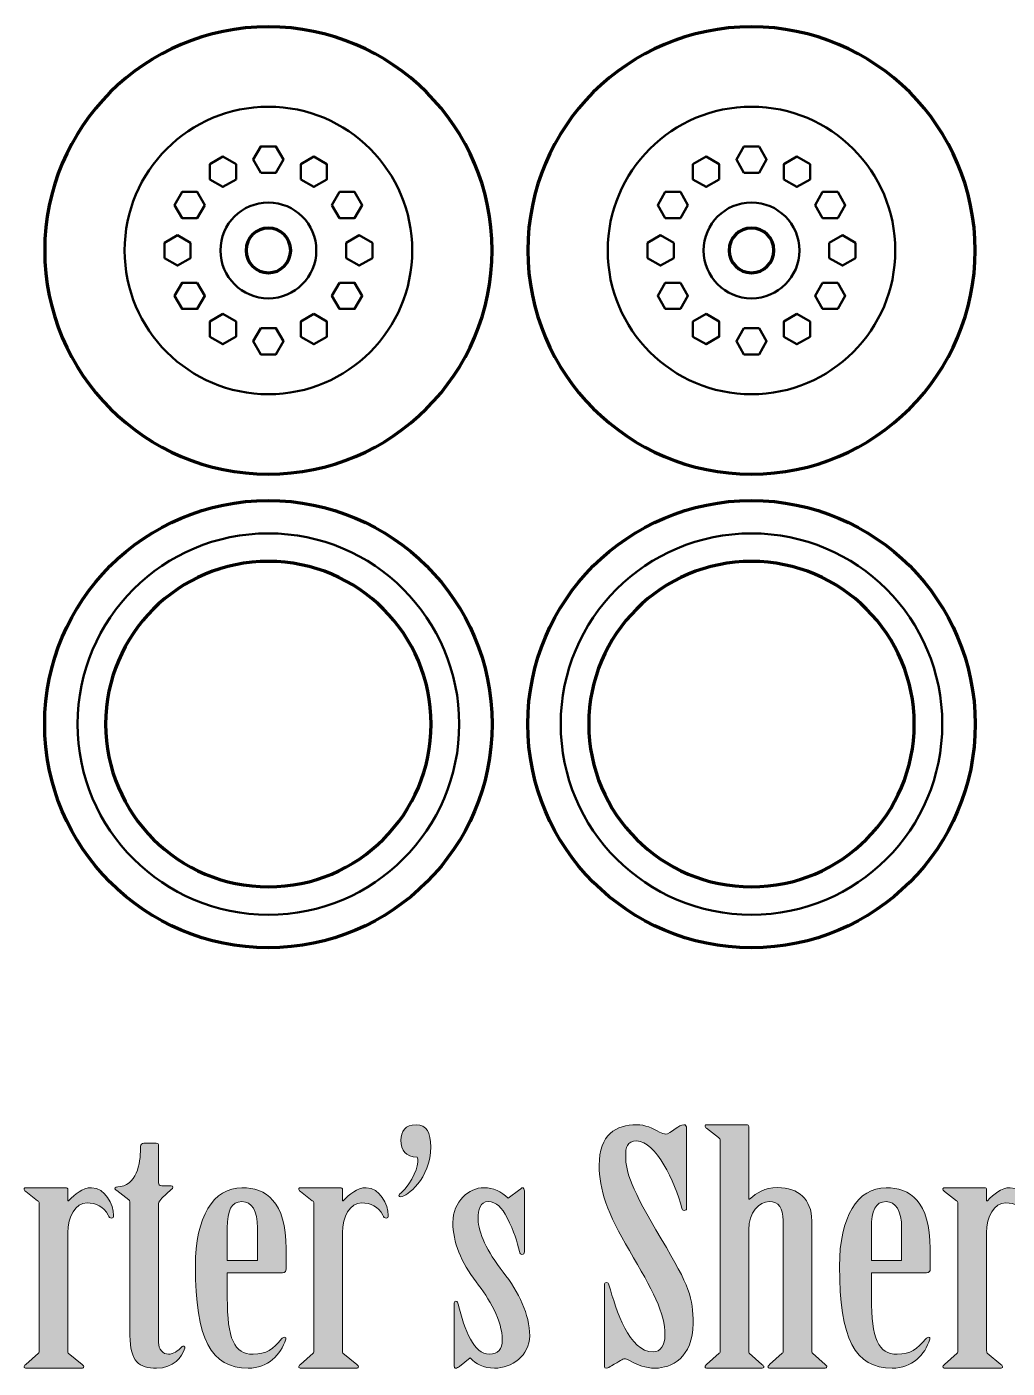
# Model space of a CAD drawing. Header units: inches. Extents: x 589 to 2016, y -1839 to -951.
# Drawn here: x 826.2 to 887.6, y -1545.4 to -1461.5 of the extents above; entities that cross this region are included whole.
import ezdxf

# ---------------------------------------------------------------- set-up
doc = ezdxf.new("R2010")
doc.units = ezdxf.units.IN
doc.header["$MEASUREMENT"] = 0
doc.layers.add('Layer 1', color=7, linetype='Continuous')

# ---------------------------------------------------------------- blocks, each defined once
blk = doc.blocks.new('block 127')
at = {"layer": 'Layer 1', "color": 18, "lineweight": 80, "true_color": 0x010101}
for points in [[(841.355, -1491.123), (833.622, -1491.123), (827.355, -1497.392), (827.355, -1505.124), (827.355, -1512.857), (833.622, -1519.125), (841.355, -1519.125), (849.087, -1519.125), (855.356, -1512.857), (855.356, -1505.124), (855.355, -1497.391), (849.086, -1491.123), (841.355, -1491.123)], [(841.355, -1515.31), (835.729, -1515.31), (831.168, -1510.749), (831.168, -1505.123), (831.168, -1499.497), (835.729, -1494.937), (841.355, -1494.937), (846.98, -1494.937), (851.541, -1499.497), (851.541, -1505.123), (851.541, -1510.749), (846.98, -1515.31), (841.355, -1515.31)]]:
    blk.add_open_spline(points, degree=3, knots=[0, 0, 0, 0, 1, 1, 1, 2, 2, 2, 3, 3, 3, 4, 4, 4, 4], dxfattribs=at)
at = {"layer": 'Layer 1', "color": 240, "lineweight": 50, "true_color": 0xec2227}
blk.add_open_spline([(841.355, -1493.181), (847.95, -1493.181), (853.297, -1498.528), (853.297, -1505.123), (853.297, -1511.719), (847.95, -1517.065), (841.355, -1517.065), (834.759, -1517.065), (829.413, -1511.719), (829.413, -1505.123), (829.413, -1498.528), (834.759, -1493.181), (841.355, -1493.181)], degree=3, knots=[0, 0, 0, 0, 1, 1, 1, 2, 2, 2, 3, 3, 3, 4, 4, 4, 4], dxfattribs=at)
blk = doc.blocks.new('block 150')
at = {"layer": 'Layer 1', "color": 240, "lineweight": 50, "true_color": 0xea2729}
for points in [[(839.331, -1471.019), (839.333, -1470.07), (838.511, -1469.596), (837.69, -1470.07), (837.691, -1471.019), (838.511, -1471.492), (839.331, -1471.019)], [(840.881, -1470.602), (840.407, -1469.783), (840.881, -1468.961), (841.829, -1468.961), (842.303, -1469.783), (841.829, -1470.602), (840.881, -1470.602)], [(843.377, -1471.019), (843.377, -1470.069), (844.198, -1469.596), (845.019, -1470.07), (845.019, -1471.019), (844.198, -1471.492), (843.377, -1471.019)], [(837.378, -1472.625), (836.904, -1471.804), (835.956, -1471.805), (835.482, -1472.625), (835.956, -1473.446), (836.903, -1473.446), (837.378, -1472.625)], [(845.331, -1472.625), (845.805, -1471.803), (846.753, -1471.805), (847.227, -1472.625), (846.753, -1473.446), (845.805, -1473.446), (845.331, -1472.625)], [(836.488, -1474.995), (835.668, -1474.521), (834.847, -1474.995), (834.847, -1475.943), (835.667, -1476.416), (836.488, -1475.943), (836.488, -1474.995)], [(846.22, -1474.995), (847.041, -1474.521), (847.862, -1474.995), (847.861, -1475.943), (847.041, -1476.417), (846.22, -1475.943), (846.22, -1474.995)], [(836.903, -1477.491), (835.956, -1477.491), (835.482, -1478.312), (835.956, -1479.133), (836.904, -1479.133), (837.378, -1478.312), (836.903, -1477.491)], [(845.805, -1477.491), (846.754, -1477.491), (847.227, -1478.312), (846.752, -1479.133), (845.805, -1479.133), (845.331, -1478.312), (845.805, -1477.491)], [(838.511, -1479.445), (837.69, -1479.919), (837.69, -1480.868), (838.511, -1481.341), (839.332, -1480.867), (839.332, -1479.919), (838.511, -1479.445)], [(844.198, -1479.445), (845.019, -1479.919), (845.018, -1480.868), (844.198, -1481.341), (843.377, -1480.868), (843.377, -1479.919), (844.198, -1479.445)], [(840.881, -1480.334), (840.407, -1481.155), (840.881, -1481.976), (841.829, -1481.976), (842.303, -1481.155), (841.829, -1480.334), (840.881, -1480.334)]]:
    blk.add_lwpolyline(points, dxfattribs=at)
at = {"layer": 'Layer 1', "color": 18, "lineweight": 80, "true_color": 0x010101}
for points in [[(841.355, -1461.469), (849.087, -1461.469), (855.355, -1467.737), (855.355, -1475.469), (855.355, -1483.201), (849.087, -1489.469), (841.355, -1489.469), (833.623, -1489.469), (827.355, -1483.201), (827.355, -1475.469), (827.355, -1467.737), (833.623, -1461.469), (841.355, -1461.469)], [(841.354, -1474.069), (842.127, -1474.069), (842.754, -1474.695), (842.754, -1475.468), (842.754, -1476.241), (842.127, -1476.868), (841.354, -1476.868), (840.581, -1476.868), (839.954, -1476.241), (839.954, -1475.468), (839.954, -1474.695), (840.581, -1474.069), (841.354, -1474.069)]]:
    blk.add_open_spline(points, degree=3, knots=[0, 0, 0, 0, 1, 1, 1, 2, 2, 2, 3, 3, 3, 4, 4, 4, 4], dxfattribs=at)
blk = doc.blocks.new('block 149')
at = {"layer": 'Layer 1', "color": 240, "lineweight": 50, "true_color": 0xea2729}
blk.add_open_spline([(841.354, -1472.469), (843.011, -1472.469), (844.354, -1473.812), (844.354, -1475.469), (844.354, -1477.126), (843.011, -1478.469), (841.354, -1478.469), (839.698, -1478.469), (838.354, -1477.126), (838.354, -1475.469), (838.354, -1473.812), (839.698, -1472.469), (841.354, -1472.469)], degree=3, knots=[0, 0, 0, 0, 1, 1, 1, 2, 2, 2, 3, 3, 3, 4, 4, 4, 4], dxfattribs=at)
at = {"layer": 'Layer 1'}
blk.add_blockref('block 150', (0, 0), dxfattribs=at)
blk = doc.blocks.new('block 148')
at = {"layer": 'Layer 1', "color": 240, "lineweight": 50, "true_color": 0xec2227}
blk.add_open_spline([(841.355, -1466.469), (846.326, -1466.469), (850.355, -1470.499), (850.355, -1475.469), (850.355, -1480.44), (846.326, -1484.469), (841.355, -1484.469), (836.385, -1484.469), (832.355, -1480.44), (832.355, -1475.469), (832.355, -1470.499), (836.385, -1466.469), (841.355, -1466.469)], degree=3, knots=[0, 0, 0, 0, 1, 1, 1, 2, 2, 2, 3, 3, 3, 4, 4, 4, 4], dxfattribs=at)
at = {"layer": 'Layer 1'}
blk.add_blockref('block 149', (0, 0), dxfattribs=at)
blk = doc.blocks.new('block 155')
at = {"layer": 'Layer 1', "color": 18, "lineweight": 80, "true_color": 0x010101}
for points in [[(871.591, -1491.123), (863.859, -1491.123), (857.591, -1497.392), (857.591, -1505.124), (857.591, -1512.857), (863.859, -1519.125), (871.591, -1519.125), (879.323, -1519.125), (885.592, -1512.857), (885.592, -1505.124), (885.591, -1497.391), (879.323, -1491.123), (871.591, -1491.123)], [(871.591, -1515.31), (865.965, -1515.31), (861.404, -1510.749), (861.404, -1505.123), (861.404, -1499.497), (865.965, -1494.937), (871.591, -1494.937), (877.216, -1494.937), (881.778, -1499.497), (881.778, -1505.123), (881.778, -1510.749), (877.217, -1515.31), (871.591, -1515.31)]]:
    blk.add_open_spline(points, degree=3, knots=[0, 0, 0, 0, 1, 1, 1, 2, 2, 2, 3, 3, 3, 4, 4, 4, 4], dxfattribs=at)
at = {"layer": 'Layer 1', "color": 240, "lineweight": 50, "true_color": 0xec2227}
blk.add_open_spline([(871.591, -1493.181), (878.187, -1493.181), (883.533, -1498.528), (883.533, -1505.123), (883.533, -1511.719), (878.187, -1517.065), (871.591, -1517.065), (864.996, -1517.065), (859.649, -1511.719), (859.649, -1505.123), (859.649, -1498.528), (864.996, -1493.181), (871.591, -1493.181)], degree=3, knots=[0, 0, 0, 0, 1, 1, 1, 2, 2, 2, 3, 3, 3, 4, 4, 4, 4], dxfattribs=at)
blk = doc.blocks.new('block 158')
at = {"layer": 'Layer 1', "color": 240, "lineweight": 50, "true_color": 0xea2729}
for points in [[(869.569, -1471.019), (869.57, -1470.07), (868.748, -1469.596), (867.927, -1470.07), (867.927, -1471.019), (868.748, -1471.492), (869.569, -1471.019)], [(871.118, -1470.602), (870.643, -1469.783), (871.118, -1468.961), (872.065, -1468.961), (872.539, -1469.783), (872.065, -1470.602), (871.118, -1470.602)], [(873.614, -1471.019), (873.614, -1470.069), (874.435, -1469.596), (875.255, -1470.07), (875.255, -1471.019), (874.435, -1471.492), (873.614, -1471.019)], [(867.615, -1472.625), (867.141, -1471.804), (866.192, -1471.805), (865.719, -1472.625), (866.193, -1473.446), (867.14, -1473.446), (867.615, -1472.625)], [(875.568, -1472.625), (876.042, -1471.803), (876.99, -1471.805), (877.463, -1472.625), (876.99, -1473.446), (876.042, -1473.446), (875.568, -1472.625)], [(866.725, -1474.995), (865.904, -1474.521), (865.083, -1474.995), (865.084, -1475.943), (865.904, -1476.416), (866.725, -1475.943), (866.725, -1474.995)], [(876.456, -1474.995), (877.278, -1474.521), (878.099, -1474.995), (878.098, -1475.943), (877.278, -1476.417), (876.456, -1475.943), (876.456, -1474.995)], [(867.14, -1477.491), (866.193, -1477.491), (865.719, -1478.312), (866.193, -1479.133), (867.141, -1479.133), (867.615, -1478.312), (867.14, -1477.491)], [(876.041, -1477.491), (876.991, -1477.491), (877.463, -1478.312), (876.989, -1479.133), (876.042, -1479.133), (875.568, -1478.312), (876.041, -1477.491)], [(868.748, -1479.445), (867.927, -1479.919), (867.927, -1480.868), (868.748, -1481.341), (869.569, -1480.867), (869.569, -1479.919), (868.748, -1479.445)], [(874.434, -1479.445), (875.256, -1479.919), (875.254, -1480.868), (874.434, -1481.341), (873.614, -1480.868), (873.614, -1479.919), (874.434, -1479.445)], [(871.118, -1480.334), (870.643, -1481.155), (871.118, -1481.976), (872.065, -1481.976), (872.539, -1481.155), (872.065, -1480.334), (871.118, -1480.334)]]:
    blk.add_lwpolyline(points, dxfattribs=at)
at = {"layer": 'Layer 1', "color": 18, "lineweight": 80, "true_color": 0x010101}
for points in [[(871.591, -1461.469), (879.323, -1461.469), (885.591, -1467.737), (885.591, -1475.469), (885.591, -1483.201), (879.323, -1489.469), (871.591, -1489.469), (863.859, -1489.469), (857.591, -1483.201), (857.591, -1475.469), (857.591, -1467.737), (863.859, -1461.469), (871.591, -1461.469)], [(871.591, -1474.069), (872.364, -1474.069), (872.99, -1474.695), (872.99, -1475.468), (872.99, -1476.241), (872.364, -1476.868), (871.591, -1476.868), (870.817, -1476.868), (870.191, -1476.241), (870.191, -1475.468), (870.191, -1474.695), (870.817, -1474.069), (871.591, -1474.069)]]:
    blk.add_open_spline(points, degree=3, knots=[0, 0, 0, 0, 1, 1, 1, 2, 2, 2, 3, 3, 3, 4, 4, 4, 4], dxfattribs=at)
blk = doc.blocks.new('block 157')
at = {"layer": 'Layer 1', "color": 240, "lineweight": 50, "true_color": 0xea2729}
blk.add_open_spline([(871.591, -1472.469), (873.248, -1472.469), (874.591, -1473.812), (874.591, -1475.469), (874.591, -1477.126), (873.248, -1478.469), (871.591, -1478.469), (869.934, -1478.469), (868.591, -1477.126), (868.591, -1475.469), (868.591, -1473.812), (869.934, -1472.469), (871.591, -1472.469)], degree=3, knots=[0, 0, 0, 0, 1, 1, 1, 2, 2, 2, 3, 3, 3, 4, 4, 4, 4], dxfattribs=at)
at = {"layer": 'Layer 1'}
blk.add_blockref('block 158', (0, 0), dxfattribs=at)
blk = doc.blocks.new('block 156')
at = {"layer": 'Layer 1', "color": 240, "lineweight": 50, "true_color": 0xec2227}
blk.add_open_spline([(871.591, -1466.469), (876.561, -1466.469), (880.591, -1470.499), (880.591, -1475.469), (880.591, -1480.44), (876.561, -1484.469), (871.591, -1484.469), (866.621, -1484.469), (862.591, -1480.44), (862.591, -1475.469), (862.591, -1470.499), (866.621, -1466.469), (871.591, -1466.469)], degree=3, knots=[0, 0, 0, 0, 1, 1, 1, 2, 2, 2, 3, 3, 3, 4, 4, 4, 4], dxfattribs=at)
at = {"layer": 'Layer 1'}
blk.add_blockref('block 157', (0, 0), dxfattribs=at)
blk = doc.blocks.new('block 272')
at = {"layer": 'Layer 1', "true_color": 0x010101}
h = blk.add_hatch(color=18, dxfattribs=at)
h.dxf.hatch_style = 2
edge = h.paths.add_edge_path()
edge.add_spline(control_points=[(851.519, -1531.586), (851.519, -1533.597), (849.983, -1534.715), (849.652, -1534.715), (849.574, -1534.715), (849.524, -1534.675), (849.524, -1534.635), (849.524, -1534.553), (849.779, -1534.391), (849.907, -1534.228), (850.598, -1533.395), (850.803, -1532.521), (850.674, -1532.236), (849.933, -1532.197), (849.653, -1531.831), (849.653, -1531.181), (849.653, -1530.631), (849.908, -1530.204), (850.599, -1530.204), (851.262, -1530.204), (851.519, -1530.712), (851.519, -1531.586)], knot_values=[0, 0, 0, 0, 1, 1, 1, 2, 2, 2, 3, 3, 3, 4, 4, 4, 5, 5, 5, 6, 6, 6, 7, 7, 7, 7], degree=3, periodic=1)
h = blk.add_hatch(color=18, dxfattribs=at)
h.dxf.hatch_style = 2
edge = h.paths.add_edge_path()
edge.add_spline(control_points=[(867.531, -1535.467), (867.531, -1535.528), (867.48, -1535.569), (867.377, -1535.569), (867.299, -1535.569), (867.249, -1535.508), (867.223, -1535.427), (866.813, -1533.782), (865.585, -1531.22), (864.409, -1531.22), (863.769, -1531.22), (863.718, -1531.647), (863.718, -1532.175), (863.718, -1533.171), (864.049, -1534.167), (865.944, -1537.358), (867.734, -1540.364), (867.939, -1541.036), (867.939, -1542.641), (867.939, -1544.796), (866.532, -1545.446), (865.585, -1545.446), (864.895, -1545.446), (864.46, -1545.222), (864.152, -1545.06), (863.871, -1544.917), (863.719, -1544.856), (863.641, -1544.856), (863.538, -1544.856), (863.335, -1544.999), (862.823, -1545.303), (862.72, -1545.366), (862.618, -1545.446), (862.516, -1545.446), (862.414, -1545.446), (862.388, -1545.405), (862.388, -1545.344), (862.388, -1545.344), (862.388, -1540.223), (862.388, -1540.223), (862.388, -1540.162), (862.414, -1540.081), (862.516, -1540.081), (862.593, -1540.081), (862.644, -1540.162), (862.669, -1540.223), (863.131, -1541.848), (863.924, -1544.43), (865.432, -1544.43), (865.919, -1544.43), (866.174, -1544.003), (866.174, -1543.373), (866.174, -1542.012), (865.406, -1540.529), (863.947, -1538.089), (862.566, -1535.772), (862.056, -1534.228), (862.056, -1532.744), (862.056, -1530.814), (863.105, -1530.204), (864.409, -1530.204), (864.895, -1530.204), (865.458, -1530.428), (865.841, -1530.671), (865.969, -1530.732), (866.123, -1530.793), (866.225, -1530.793), (866.327, -1530.793), (866.584, -1530.652), (866.813, -1530.468), (867.043, -1530.306), (867.197, -1530.204), (867.35, -1530.204), (867.477, -1530.204), (867.53, -1530.306), (867.53, -1530.428), (867.53, -1530.428), (867.53, -1535.467), (867.53, -1535.467), (867.53, -1535.467), (867.531, -1535.467), (867.531, -1535.467), (867.531, -1535.467), (867.531, -1535.467), (867.531, -1535.467)], knot_values=[0, 0, 0, 0, 1, 1, 1, 2, 2, 2, 3, 3, 3, 4, 4, 4, 5, 5, 5, 6, 6, 6, 7, 7, 7, 8, 8, 8, 9, 9, 9, 10, 10, 10, 11, 11, 11, 12, 12, 12, 13, 13, 13, 14, 14, 14, 15, 15, 15, 16, 16, 16, 17, 17, 17, 18, 18, 18, 19, 19, 19, 20, 20, 20, 21, 21, 21, 22, 22, 22, 23, 23, 23, 24, 24, 24, 25, 25, 25, 26, 26, 26, 27, 27, 27, 28, 28, 28, 28], degree=3, periodic=1)
h = blk.add_hatch(color=18, dxfattribs=at)
h.dxf.hatch_style = 2
edge = h.paths.add_edge_path()
edge.add_spline(control_points=[(871.419, -1534.858), (871.419, -1534.858), (871.471, -1534.858), (871.471, -1534.858), (871.932, -1534.472), (872.366, -1534.145), (873.236, -1534.145), (874.514, -1534.145), (875.36, -1534.858), (875.36, -1536.218), (875.36, -1536.218), (875.36, -1544.327), (875.36, -1544.327), (875.36, -1544.408), (875.36, -1544.469), (875.411, -1544.511), (875.411, -1544.511), (876.204, -1545.222), (876.204, -1545.222), (876.256, -1545.263), (876.307, -1545.324), (876.307, -1545.365), (876.307, -1545.425), (876.23, -1545.445), (876.153, -1545.445), (876.153, -1545.445), (872.777, -1545.445), (872.777, -1545.445), (872.675, -1545.445), (872.622, -1545.425), (872.622, -1545.365), (872.622, -1545.324), (872.674, -1545.263), (872.725, -1545.222), (872.725, -1545.222), (873.518, -1544.511), (873.518, -1544.511), (873.569, -1544.47), (873.569, -1544.409), (873.569, -1544.327), (873.569, -1544.327), (873.569, -1536.198), (873.569, -1536.198), (873.569, -1535.426), (873.288, -1535.019), (872.699, -1535.019), (872.086, -1535.019), (871.42, -1535.689), (871.42, -1536.788), (871.42, -1536.788), (871.42, -1544.327), (871.42, -1544.327), (871.42, -1544.409), (871.42, -1544.47), (871.444, -1544.511), (871.444, -1544.511), (872.238, -1545.223), (872.238, -1545.223), (872.315, -1545.263), (872.366, -1545.324), (872.366, -1545.365), (872.366, -1545.426), (872.289, -1545.446), (872.212, -1545.446), (872.212, -1545.446), (868.836, -1545.446), (868.836, -1545.446), (868.734, -1545.446), (868.681, -1545.425), (868.681, -1545.365), (868.681, -1545.324), (868.706, -1545.263), (868.783, -1545.223), (868.783, -1545.223), (869.577, -1544.511), (869.577, -1544.511), (869.628, -1544.471), (869.628, -1544.41), (869.628, -1544.327), (869.628, -1544.327), (869.628, -1531.179), (869.628, -1531.179), (869.628, -1531.098), (869.603, -1531.056), (869.526, -1531.015), (869.526, -1531.015), (868.783, -1530.426), (868.783, -1530.426), (868.706, -1530.387), (868.681, -1530.325), (868.681, -1530.285), (868.681, -1530.224), (868.733, -1530.204), (868.836, -1530.204), (868.836, -1530.204), (871.266, -1530.204), (871.266, -1530.204), (871.368, -1530.204), (871.42, -1530.244), (871.42, -1530.326), (871.42, -1530.326), (871.42, -1534.858), (871.42, -1534.858), (871.42, -1534.858), (871.419, -1534.858), (871.419, -1534.858), (871.419, -1534.858), (871.419, -1534.858), (871.419, -1534.858)], knot_values=[0, 0, 0, 0, 1, 1, 1, 2, 2, 2, 3, 3, 3, 4, 4, 4, 5, 5, 5, 6, 6, 6, 7, 7, 7, 8, 8, 8, 9, 9, 9, 10, 10, 10, 11, 11, 11, 12, 12, 12, 13, 13, 13, 14, 14, 14, 15, 15, 15, 16, 16, 16, 17, 17, 17, 18, 18, 18, 19, 19, 19, 20, 20, 20, 21, 21, 21, 22, 22, 22, 23, 23, 23, 24, 24, 24, 25, 25, 25, 26, 26, 26, 27, 27, 27, 28, 28, 28, 29, 29, 29, 30, 30, 30, 31, 31, 31, 32, 32, 32, 33, 33, 33, 34, 34, 34, 35, 35, 35, 36, 36, 36, 36], degree=3, periodic=1)
h = blk.add_hatch(color=18, dxfattribs=at)
h.dxf.hatch_style = 2
edge = h.paths.add_edge_path()
edge.add_spline(control_points=[(834.483, -1543.841), (834.483, -1544.268), (834.739, -1544.572), (835.097, -1544.572), (835.403, -1544.572), (835.736, -1544.349), (835.89, -1544.146), (835.941, -1544.105), (835.991, -1544.064), (836.044, -1544.064), (836.095, -1544.064), (836.146, -1544.125), (836.121, -1544.186), (835.941, -1544.755), (835.43, -1545.446), (834.356, -1545.446), (833.281, -1545.446), (832.693, -1545.06), (832.693, -1543.395), (832.693, -1543.395), (832.693, -1535.165), (832.693, -1535.165), (832.693, -1535.083), (832.693, -1534.961), (832.617, -1534.9), (832.617, -1534.9), (831.874, -1534.331), (831.874, -1534.331), (831.823, -1534.29), (831.748, -1534.25), (831.748, -1534.209), (831.748, -1534.146), (831.849, -1534.086), (832.105, -1534.067), (833.23, -1533.904), (833.359, -1532.36), (833.359, -1531.546), (833.359, -1531.445), (833.435, -1531.362), (833.563, -1531.362), (833.563, -1531.362), (834.33, -1531.362), (834.33, -1531.362), (834.433, -1531.362), (834.485, -1531.403), (834.485, -1531.505), (834.485, -1531.505), (834.485, -1533.842), (834.485, -1533.842), (834.485, -1533.944), (834.51, -1534.025), (834.69, -1534.025), (834.69, -1534.025), (835.278, -1534.025), (835.278, -1534.025), (835.405, -1534.025), (835.432, -1534.167), (835.278, -1534.269), (835.278, -1534.269), (834.69, -1534.797), (834.69, -1534.797), (834.613, -1534.899), (834.485, -1535.021), (834.485, -1535.163), (834.485, -1535.163), (834.483, -1543.841), (834.483, -1543.841), (834.483, -1543.841), (834.483, -1543.841), (834.483, -1543.841)], knot_values=[0, 0, 0, 0, 1, 1, 1, 2, 2, 2, 3, 3, 3, 4, 4, 4, 5, 5, 5, 6, 6, 6, 7, 7, 7, 8, 8, 8, 9, 9, 9, 10, 10, 10, 11, 11, 11, 12, 12, 12, 13, 13, 13, 14, 14, 14, 15, 15, 15, 16, 16, 16, 17, 17, 17, 18, 18, 18, 19, 19, 19, 20, 20, 20, 21, 21, 21, 22, 22, 22, 23, 23, 23, 23], degree=3, periodic=1)
h = blk.add_hatch(color=18, dxfattribs=at)
h.dxf.hatch_style = 2
edge = h.paths.add_edge_path()
edge.add_spline(control_points=[(828.805, -1544.328), (828.805, -1544.409), (828.805, -1544.47), (828.829, -1544.512), (828.829, -1544.512), (829.699, -1545.224), (829.699, -1545.224), (829.776, -1545.264), (829.802, -1545.325), (829.802, -1545.366), (829.802, -1545.426), (829.751, -1545.446), (829.648, -1545.446), (829.648, -1545.446), (826.22, -1545.446), (826.22, -1545.446), (826.118, -1545.446), (826.066, -1545.426), (826.066, -1545.366), (826.066, -1545.325), (826.091, -1545.264), (826.168, -1545.224), (826.168, -1545.224), (826.961, -1544.512), (826.961, -1544.512), (827.013, -1544.471), (827.013, -1544.41), (827.013, -1544.328), (827.013, -1544.328), (827.013, -1535.122), (827.013, -1535.122), (827.013, -1535.041), (826.988, -1534.999), (826.911, -1534.96), (826.911, -1534.96), (826.168, -1534.391), (826.168, -1534.391), (826.092, -1534.329), (826.066, -1534.269), (826.066, -1534.228), (826.066, -1534.167), (826.118, -1534.146), (826.22, -1534.146), (826.22, -1534.146), (828.676, -1534.146), (828.676, -1534.146), (828.753, -1534.146), (828.803, -1534.187), (828.803, -1534.27), (828.803, -1534.27), (828.803, -1534.961), (828.803, -1534.961), (828.803, -1534.961), (828.854, -1534.961), (828.854, -1534.961), (829.264, -1534.554), (829.699, -1534.146), (830.287, -1534.146), (831.132, -1534.146), (831.668, -1535.225), (831.668, -1535.874), (831.668, -1535.976), (831.644, -1536.057), (831.542, -1536.057), (831.439, -1536.057), (831.387, -1535.977), (831.337, -1535.874), (831.055, -1535.325), (830.544, -1535.102), (830.006, -1535.102), (829.264, -1535.102), (828.804, -1535.935), (828.804, -1536.973), (828.804, -1536.973), (828.804, -1544.329), (828.804, -1544.329), (828.804, -1544.329), (828.805, -1544.328), (828.805, -1544.328), (828.805, -1544.328), (828.805, -1544.328), (828.805, -1544.328)], knot_values=[0, 0, 0, 0, 1, 1, 1, 2, 2, 2, 3, 3, 3, 4, 4, 4, 5, 5, 5, 6, 6, 6, 7, 7, 7, 8, 8, 8, 9, 9, 9, 10, 10, 10, 11, 11, 11, 12, 12, 12, 13, 13, 13, 14, 14, 14, 15, 15, 15, 16, 16, 16, 17, 17, 17, 18, 18, 18, 19, 19, 19, 20, 20, 20, 21, 21, 21, 22, 22, 22, 23, 23, 23, 24, 24, 24, 25, 25, 25, 26, 26, 26, 27, 27, 27, 27], degree=3, periodic=1)
h = blk.add_hatch(color=18, dxfattribs=at)
h.dxf.hatch_style = 2
edge = h.paths.add_edge_path()
edge.add_spline(control_points=[(838.78, -1541.036), (838.78, -1543.596), (839.216, -1544.572), (840.392, -1544.572), (841.236, -1544.572), (841.645, -1544.247), (842.183, -1543.617), (842.234, -1543.556), (842.285, -1543.515), (842.362, -1543.515), (842.439, -1543.515), (842.464, -1543.556), (842.439, -1543.637), (842.131, -1544.613), (841.338, -1545.446), (840.085, -1545.446), (837.757, -1545.446), (836.785, -1543.617), (836.785, -1539.065), (836.785, -1535.975), (837.911, -1534.146), (839.702, -1534.146), (841.186, -1534.146), (842.465, -1535), (842.465, -1537.967), (842.465, -1537.967), (842.465, -1539.227), (842.465, -1539.227), (842.465, -1539.369), (842.413, -1539.471), (842.235, -1539.471), (842.235, -1539.471), (838.781, -1539.471), (838.781, -1539.471), (838.781, -1539.471), (838.78, -1541.036), (838.78, -1541.036), (838.78, -1541.036), (838.78, -1541.036), (838.78, -1541.036)], knot_values=[0, 0, 0, 0, 1, 1, 1, 2, 2, 2, 3, 3, 3, 4, 4, 4, 5, 5, 5, 6, 6, 6, 7, 7, 7, 8, 8, 8, 9, 9, 9, 10, 10, 10, 11, 11, 11, 12, 12, 12, 13, 13, 13, 13], degree=3, periodic=1)
edge = h.paths.add_edge_path()
edge.add_spline(control_points=[(840.674, -1538.699), (840.674, -1538.699), (840.674, -1536.666), (840.674, -1536.666), (840.674, -1535.589), (840.316, -1535.02), (839.702, -1535.02), (839.036, -1535.02), (838.781, -1535.589), (838.781, -1536.666), (838.781, -1536.666), (838.781, -1538.699), (838.781, -1538.699), (838.781, -1538.699), (840.674, -1538.699), (840.674, -1538.699)], knot_values=[0, 0, 0, 0, 1, 1, 1, 2, 2, 2, 3, 3, 3, 4, 4, 4, 5, 5, 5, 5], degree=3, periodic=1)
h = blk.add_hatch(color=18, dxfattribs=at)
h.dxf.hatch_style = 2
edge = h.paths.add_edge_path()
edge.add_spline(control_points=[(845.994, -1544.328), (845.994, -1544.409), (845.994, -1544.47), (846.019, -1544.512), (846.019, -1544.512), (846.889, -1545.224), (846.889, -1545.224), (846.966, -1545.264), (846.992, -1545.325), (846.992, -1545.366), (846.992, -1545.426), (846.94, -1545.446), (846.837, -1545.446), (846.837, -1545.446), (843.41, -1545.446), (843.41, -1545.446), (843.307, -1545.446), (843.256, -1545.426), (843.256, -1545.366), (843.256, -1545.325), (843.28, -1545.264), (843.358, -1545.224), (843.358, -1545.224), (844.15, -1544.512), (844.15, -1544.512), (844.202, -1544.471), (844.202, -1544.41), (844.202, -1544.328), (844.202, -1544.328), (844.202, -1535.122), (844.202, -1535.122), (844.202, -1535.041), (844.177, -1534.999), (844.099, -1534.96), (844.099, -1534.96), (843.357, -1534.391), (843.357, -1534.391), (843.28, -1534.329), (843.255, -1534.269), (843.255, -1534.228), (843.255, -1534.167), (843.306, -1534.146), (843.409, -1534.146), (843.409, -1534.146), (845.864, -1534.146), (845.864, -1534.146), (845.941, -1534.146), (845.992, -1534.187), (845.992, -1534.27), (845.992, -1534.27), (845.992, -1534.961), (845.992, -1534.961), (845.992, -1534.961), (846.043, -1534.961), (846.043, -1534.961), (846.453, -1534.554), (846.889, -1534.146), (847.477, -1534.146), (848.321, -1534.146), (848.858, -1535.225), (848.858, -1535.874), (848.858, -1535.976), (848.833, -1536.057), (848.73, -1536.057), (848.628, -1536.057), (848.576, -1535.977), (848.526, -1535.874), (848.244, -1535.325), (847.733, -1535.102), (847.195, -1535.102), (846.453, -1535.102), (845.993, -1535.935), (845.993, -1536.973), (845.993, -1536.973), (845.994, -1544.328), (845.994, -1544.328), (845.994, -1544.328), (845.994, -1544.328), (845.994, -1544.328)], knot_values=[0, 0, 0, 0, 1, 1, 1, 2, 2, 2, 3, 3, 3, 4, 4, 4, 5, 5, 5, 6, 6, 6, 7, 7, 7, 8, 8, 8, 9, 9, 9, 10, 10, 10, 11, 11, 11, 12, 12, 12, 13, 13, 13, 14, 14, 14, 15, 15, 15, 16, 16, 16, 17, 17, 17, 18, 18, 18, 19, 19, 19, 20, 20, 20, 21, 21, 21, 22, 22, 22, 23, 23, 23, 24, 24, 24, 25, 25, 25, 26, 26, 26, 26], degree=3, periodic=1)
h = blk.add_hatch(color=18, dxfattribs=at)
h.dxf.hatch_style = 2
edge = h.paths.add_edge_path()
edge.add_spline(control_points=[(857.376, -1538.17), (857.376, -1538.252), (857.325, -1538.333), (857.223, -1538.333), (857.146, -1538.333), (857.095, -1538.252), (857.068, -1538.15), (856.915, -1537.52), (856.737, -1536.909), (856.301, -1536.036), (855.969, -1535.386), (855.61, -1535.02), (855.124, -1535.02), (854.587, -1535.02), (854.485, -1535.508), (854.485, -1536.116), (854.485, -1536.971), (855.021, -1538.128), (856.046, -1539.43), (857.017, -1540.67), (857.708, -1542.093), (857.708, -1543.414), (857.708, -1544.673), (856.583, -1545.446), (855.509, -1545.446), (854.793, -1545.446), (854.357, -1545.182), (853.974, -1544.796), (853.974, -1544.796), (853.308, -1545.344), (853.308, -1545.344), (853.231, -1545.385), (853.154, -1545.446), (853.052, -1545.446), (853, -1545.446), (852.975, -1545.385), (852.975, -1545.303), (852.975, -1545.303), (852.975, -1541.402), (852.975, -1541.402), (852.975, -1541.341), (853.001, -1541.26), (853.078, -1541.26), (853.204, -1541.26), (853.204, -1541.341), (853.231, -1541.444), (853.64, -1543.09), (854.228, -1544.573), (855.176, -1544.573), (855.739, -1544.573), (855.993, -1544.228), (855.993, -1543.699), (855.993, -1542.439), (855.176, -1541.097), (854.356, -1540.04), (853.436, -1538.821), (852.898, -1537.562), (852.898, -1536.321), (852.898, -1535.001), (853.92, -1534.146), (854.842, -1534.146), (855.456, -1534.146), (855.916, -1534.391), (856.351, -1534.798), (856.351, -1534.798), (857.093, -1534.27), (857.093, -1534.27), (857.145, -1534.229), (857.196, -1534.146), (857.272, -1534.146), (857.324, -1534.146), (857.375, -1534.248), (857.375, -1534.35), (857.375, -1534.35), (857.376, -1538.17), (857.376, -1538.17), (857.376, -1538.17), (857.376, -1538.17), (857.376, -1538.17)], knot_values=[0, 0, 0, 0, 1, 1, 1, 2, 2, 2, 3, 3, 3, 4, 4, 4, 5, 5, 5, 6, 6, 6, 7, 7, 7, 8, 8, 8, 9, 9, 9, 10, 10, 10, 11, 11, 11, 12, 12, 12, 13, 13, 13, 14, 14, 14, 15, 15, 15, 16, 16, 16, 17, 17, 17, 18, 18, 18, 19, 19, 19, 20, 20, 20, 21, 21, 21, 22, 22, 22, 23, 23, 23, 24, 24, 24, 25, 25, 25, 26, 26, 26, 26], degree=3, periodic=1)
h = blk.add_hatch(color=18, dxfattribs=at)
h.dxf.hatch_style = 2
edge = h.paths.add_edge_path()
edge.add_spline(control_points=[(879.094, -1541.036), (879.094, -1543.596), (879.528, -1544.572), (880.704, -1544.572), (881.549, -1544.572), (881.958, -1544.247), (882.494, -1543.617), (882.546, -1543.556), (882.597, -1543.515), (882.674, -1543.515), (882.752, -1543.515), (882.776, -1543.556), (882.752, -1543.637), (882.445, -1544.613), (881.652, -1545.446), (880.397, -1545.446), (878.069, -1545.446), (877.098, -1543.617), (877.098, -1539.065), (877.098, -1535.975), (878.222, -1534.146), (880.013, -1534.146), (881.497, -1534.146), (882.776, -1535), (882.776, -1537.967), (882.776, -1537.967), (882.776, -1539.227), (882.776, -1539.227), (882.776, -1539.369), (882.725, -1539.471), (882.546, -1539.471), (882.546, -1539.471), (879.094, -1539.471), (879.094, -1539.471), (879.094, -1539.471), (879.094, -1541.036), (879.094, -1541.036), (879.094, -1541.036), (879.094, -1541.036), (879.094, -1541.036)], knot_values=[0, 0, 0, 0, 1, 1, 1, 2, 2, 2, 3, 3, 3, 4, 4, 4, 5, 5, 5, 6, 6, 6, 7, 7, 7, 8, 8, 8, 9, 9, 9, 10, 10, 10, 11, 11, 11, 12, 12, 12, 13, 13, 13, 13], degree=3, periodic=1)
edge = h.paths.add_edge_path()
edge.add_spline(control_points=[(880.986, -1538.699), (880.986, -1538.699), (880.986, -1536.666), (880.986, -1536.666), (880.986, -1535.589), (880.628, -1535.02), (880.013, -1535.02), (879.349, -1535.02), (879.094, -1535.589), (879.094, -1536.666), (879.094, -1536.666), (879.094, -1538.699), (879.094, -1538.699), (879.094, -1538.699), (880.986, -1538.699), (880.986, -1538.699)], knot_values=[0, 0, 0, 0, 1, 1, 1, 2, 2, 2, 3, 3, 3, 4, 4, 4, 5, 5, 5, 5], degree=3, periodic=1)
h = blk.add_hatch(color=18, dxfattribs=at)
h.dxf.hatch_style = 2
edge = h.paths.add_edge_path()
edge.add_spline(control_points=[(886.306, -1544.328), (886.306, -1544.409), (886.306, -1544.47), (886.331, -1544.512), (886.331, -1544.512), (887.201, -1545.224), (887.201, -1545.224), (887.278, -1545.264), (887.304, -1545.325), (887.304, -1545.366), (887.304, -1545.426), (887.253, -1545.446), (887.15, -1545.446), (887.15, -1545.446), (883.721, -1545.446), (883.721, -1545.446), (883.619, -1545.446), (883.567, -1545.426), (883.567, -1545.366), (883.567, -1545.325), (883.593, -1545.264), (883.67, -1545.224), (883.67, -1545.224), (884.463, -1544.512), (884.463, -1544.512), (884.514, -1544.471), (884.514, -1544.41), (884.514, -1544.328), (884.514, -1544.328), (884.514, -1535.122), (884.514, -1535.122), (884.514, -1535.041), (884.489, -1534.999), (884.411, -1534.96), (884.411, -1534.96), (883.669, -1534.391), (883.669, -1534.391), (883.593, -1534.329), (883.567, -1534.269), (883.567, -1534.228), (883.567, -1534.167), (883.618, -1534.146), (883.721, -1534.146), (883.721, -1534.146), (886.177, -1534.146), (886.177, -1534.146), (886.254, -1534.146), (886.304, -1534.187), (886.304, -1534.27), (886.304, -1534.27), (886.304, -1534.961), (886.304, -1534.961), (886.304, -1534.961), (886.356, -1534.961), (886.356, -1534.961), (886.764, -1534.554), (887.2, -1534.146), (887.788, -1534.146), (888.633, -1534.146), (889.169, -1535.225), (889.169, -1535.874), (889.169, -1535.976), (889.144, -1536.057), (889.042, -1536.057), (888.939, -1536.057), (888.888, -1535.977), (888.837, -1535.874), (888.555, -1535.325), (888.045, -1535.102), (887.507, -1535.102), (886.764, -1535.102), (886.304, -1535.935), (886.304, -1536.973), (886.304, -1536.973), (886.304, -1544.329), (886.304, -1544.329), (886.304, -1544.329), (886.306, -1544.328), (886.306, -1544.328), (886.306, -1544.328), (886.306, -1544.328), (886.306, -1544.328)], knot_values=[0, 0, 0, 0, 1, 1, 1, 2, 2, 2, 3, 3, 3, 4, 4, 4, 5, 5, 5, 6, 6, 6, 7, 7, 7, 8, 8, 8, 9, 9, 9, 10, 10, 10, 11, 11, 11, 12, 12, 12, 13, 13, 13, 14, 14, 14, 15, 15, 15, 16, 16, 16, 17, 17, 17, 18, 18, 18, 19, 19, 19, 20, 20, 20, 21, 21, 21, 22, 22, 22, 23, 23, 23, 24, 24, 24, 25, 25, 25, 26, 26, 26, 27, 27, 27, 27], degree=3, periodic=1)
at = {"layer": 'Layer 1', "lineweight": 0}
for points, knots in [([(851.519, -1531.586), (851.519, -1533.597), (849.983, -1534.715), (849.652, -1534.715), (849.574, -1534.715), (849.524, -1534.675), (849.524, -1534.635), (849.524, -1534.553), (849.779, -1534.391), (849.907, -1534.228), (850.598, -1533.395), (850.803, -1532.521), (850.674, -1532.236), (849.933, -1532.197), (849.653, -1531.831), (849.653, -1531.181), (849.653, -1530.631), (849.908, -1530.204), (850.599, -1530.204), (851.262, -1530.204), (851.519, -1530.712), (851.519, -1531.586)], [0, 0, 0, 0, 1, 1, 1, 2, 2, 2, 3, 3, 3, 4, 4, 4, 5, 5, 5, 6, 6, 6, 7, 7, 7, 7]), ([(867.531, -1535.467), (867.531, -1535.528), (867.48, -1535.569), (867.377, -1535.569), (867.299, -1535.569), (867.249, -1535.508), (867.223, -1535.427), (866.813, -1533.782), (865.585, -1531.22), (864.409, -1531.22), (863.769, -1531.22), (863.718, -1531.647), (863.718, -1532.175), (863.718, -1533.171), (864.049, -1534.167), (865.944, -1537.358), (867.734, -1540.364), (867.939, -1541.036), (867.939, -1542.641), (867.939, -1544.796), (866.532, -1545.446), (865.585, -1545.446), (864.895, -1545.446), (864.46, -1545.222), (864.152, -1545.06), (863.871, -1544.917), (863.719, -1544.856), (863.641, -1544.856), (863.538, -1544.856), (863.335, -1544.999), (862.823, -1545.303), (862.72, -1545.366), (862.618, -1545.446), (862.516, -1545.446), (862.414, -1545.446), (862.388, -1545.405), (862.388, -1545.344), (862.388, -1545.344), (862.388, -1540.223), (862.388, -1540.223), (862.388, -1540.162), (862.414, -1540.081), (862.516, -1540.081), (862.593, -1540.081), (862.644, -1540.162), (862.669, -1540.223), (863.131, -1541.848), (863.924, -1544.43), (865.432, -1544.43), (865.919, -1544.43), (866.174, -1544.003), (866.174, -1543.373), (866.174, -1542.012), (865.406, -1540.529), (863.947, -1538.089), (862.566, -1535.772), (862.056, -1534.228), (862.056, -1532.744), (862.056, -1530.814), (863.105, -1530.204), (864.409, -1530.204), (864.895, -1530.204), (865.458, -1530.428), (865.841, -1530.671), (865.969, -1530.732), (866.123, -1530.793), (866.225, -1530.793), (866.327, -1530.793), (866.584, -1530.652), (866.813, -1530.468), (867.043, -1530.306), (867.197, -1530.204), (867.35, -1530.204), (867.477, -1530.204), (867.53, -1530.306), (867.53, -1530.428), (867.53, -1530.428), (867.53, -1535.467), (867.53, -1535.467), (867.53, -1535.467), (867.531, -1535.467), (867.531, -1535.467), (867.531, -1535.467), (867.531, -1535.467), (867.531, -1535.467)], [0, 0, 0, 0, 1, 1, 1, 2, 2, 2, 3, 3, 3, 4, 4, 4, 5, 5, 5, 6, 6, 6, 7, 7, 7, 8, 8, 8, 9, 9, 9, 10, 10, 10, 11, 11, 11, 12, 12, 12, 13, 13, 13, 14, 14, 14, 15, 15, 15, 16, 16, 16, 17, 17, 17, 18, 18, 18, 19, 19, 19, 20, 20, 20, 21, 21, 21, 22, 22, 22, 23, 23, 23, 24, 24, 24, 25, 25, 25, 26, 26, 26, 27, 27, 27, 28, 28, 28, 28]), ([(871.419, -1534.858), (871.419, -1534.858), (871.471, -1534.858), (871.471, -1534.858), (871.932, -1534.472), (872.366, -1534.145), (873.236, -1534.145), (874.514, -1534.145), (875.36, -1534.858), (875.36, -1536.218), (875.36, -1536.218), (875.36, -1544.327), (875.36, -1544.327), (875.36, -1544.408), (875.36, -1544.469), (875.411, -1544.511), (875.411, -1544.511), (876.204, -1545.222), (876.204, -1545.222), (876.256, -1545.263), (876.307, -1545.324), (876.307, -1545.365), (876.307, -1545.425), (876.23, -1545.445), (876.153, -1545.445), (876.153, -1545.445), (872.777, -1545.445), (872.777, -1545.445), (872.675, -1545.445), (872.622, -1545.425), (872.622, -1545.365), (872.622, -1545.324), (872.674, -1545.263), (872.725, -1545.222), (872.725, -1545.222), (873.518, -1544.511), (873.518, -1544.511), (873.569, -1544.47), (873.569, -1544.409), (873.569, -1544.327), (873.569, -1544.327), (873.569, -1536.198), (873.569, -1536.198), (873.569, -1535.426), (873.288, -1535.019), (872.699, -1535.019), (872.086, -1535.019), (871.42, -1535.689), (871.42, -1536.788), (871.42, -1536.788), (871.42, -1544.327), (871.42, -1544.327), (871.42, -1544.409), (871.42, -1544.47), (871.444, -1544.511), (871.444, -1544.511), (872.238, -1545.223), (872.238, -1545.223), (872.315, -1545.263), (872.366, -1545.324), (872.366, -1545.365), (872.366, -1545.426), (872.289, -1545.446), (872.212, -1545.446), (872.212, -1545.446), (868.836, -1545.446), (868.836, -1545.446), (868.734, -1545.446), (868.681, -1545.425), (868.681, -1545.365), (868.681, -1545.324), (868.706, -1545.263), (868.783, -1545.223), (868.783, -1545.223), (869.577, -1544.511), (869.577, -1544.511), (869.628, -1544.471), (869.628, -1544.41), (869.628, -1544.327), (869.628, -1544.327), (869.628, -1531.179), (869.628, -1531.179), (869.628, -1531.098), (869.603, -1531.056), (869.526, -1531.015), (869.526, -1531.015), (868.783, -1530.426), (868.783, -1530.426), (868.706, -1530.387), (868.681, -1530.325), (868.681, -1530.285), (868.681, -1530.224), (868.733, -1530.204), (868.836, -1530.204), (868.836, -1530.204), (871.266, -1530.204), (871.266, -1530.204), (871.368, -1530.204), (871.42, -1530.244), (871.42, -1530.326), (871.42, -1530.326), (871.42, -1534.858), (871.42, -1534.858), (871.42, -1534.858), (871.419, -1534.858), (871.419, -1534.858), (871.419, -1534.858), (871.419, -1534.858), (871.419, -1534.858)], [0, 0, 0, 0, 1, 1, 1, 2, 2, 2, 3, 3, 3, 4, 4, 4, 5, 5, 5, 6, 6, 6, 7, 7, 7, 8, 8, 8, 9, 9, 9, 10, 10, 10, 11, 11, 11, 12, 12, 12, 13, 13, 13, 14, 14, 14, 15, 15, 15, 16, 16, 16, 17, 17, 17, 18, 18, 18, 19, 19, 19, 20, 20, 20, 21, 21, 21, 22, 22, 22, 23, 23, 23, 24, 24, 24, 25, 25, 25, 26, 26, 26, 27, 27, 27, 28, 28, 28, 29, 29, 29, 30, 30, 30, 31, 31, 31, 32, 32, 32, 33, 33, 33, 34, 34, 34, 35, 35, 35, 36, 36, 36, 36]), ([(834.483, -1543.841), (834.483, -1544.268), (834.739, -1544.572), (835.097, -1544.572), (835.403, -1544.572), (835.736, -1544.349), (835.89, -1544.146), (835.941, -1544.105), (835.991, -1544.064), (836.044, -1544.064), (836.095, -1544.064), (836.146, -1544.125), (836.121, -1544.186), (835.941, -1544.755), (835.43, -1545.446), (834.356, -1545.446), (833.281, -1545.446), (832.693, -1545.06), (832.693, -1543.395), (832.693, -1543.395), (832.693, -1535.165), (832.693, -1535.165), (832.693, -1535.083), (832.693, -1534.961), (832.617, -1534.9), (832.617, -1534.9), (831.874, -1534.331), (831.874, -1534.331), (831.823, -1534.29), (831.748, -1534.25), (831.748, -1534.209), (831.748, -1534.146), (831.849, -1534.086), (832.105, -1534.067), (833.23, -1533.904), (833.359, -1532.36), (833.359, -1531.546), (833.359, -1531.445), (833.435, -1531.362), (833.563, -1531.362), (833.563, -1531.362), (834.33, -1531.362), (834.33, -1531.362), (834.433, -1531.362), (834.485, -1531.403), (834.485, -1531.505), (834.485, -1531.505), (834.485, -1533.842), (834.485, -1533.842), (834.485, -1533.944), (834.51, -1534.025), (834.69, -1534.025), (834.69, -1534.025), (835.278, -1534.025), (835.278, -1534.025), (835.405, -1534.025), (835.432, -1534.167), (835.278, -1534.269), (835.278, -1534.269), (834.69, -1534.797), (834.69, -1534.797), (834.613, -1534.899), (834.485, -1535.021), (834.485, -1535.163), (834.485, -1535.163), (834.483, -1543.841), (834.483, -1543.841), (834.483, -1543.841), (834.483, -1543.841), (834.483, -1543.841)], [0, 0, 0, 0, 1, 1, 1, 2, 2, 2, 3, 3, 3, 4, 4, 4, 5, 5, 5, 6, 6, 6, 7, 7, 7, 8, 8, 8, 9, 9, 9, 10, 10, 10, 11, 11, 11, 12, 12, 12, 13, 13, 13, 14, 14, 14, 15, 15, 15, 16, 16, 16, 17, 17, 17, 18, 18, 18, 19, 19, 19, 20, 20, 20, 21, 21, 21, 22, 22, 22, 23, 23, 23, 23]), ([(828.805, -1544.328), (828.805, -1544.409), (828.805, -1544.47), (828.829, -1544.512), (828.829, -1544.512), (829.699, -1545.224), (829.699, -1545.224), (829.776, -1545.264), (829.802, -1545.325), (829.802, -1545.366), (829.802, -1545.426), (829.751, -1545.446), (829.648, -1545.446), (829.648, -1545.446), (826.22, -1545.446), (826.22, -1545.446), (826.118, -1545.446), (826.066, -1545.426), (826.066, -1545.366), (826.066, -1545.325), (826.091, -1545.264), (826.168, -1545.224), (826.168, -1545.224), (826.961, -1544.512), (826.961, -1544.512), (827.013, -1544.471), (827.013, -1544.41), (827.013, -1544.328), (827.013, -1544.328), (827.013, -1535.122), (827.013, -1535.122), (827.013, -1535.041), (826.988, -1534.999), (826.911, -1534.96), (826.911, -1534.96), (826.168, -1534.391), (826.168, -1534.391), (826.092, -1534.329), (826.066, -1534.269), (826.066, -1534.228), (826.066, -1534.167), (826.118, -1534.146), (826.22, -1534.146), (826.22, -1534.146), (828.676, -1534.146), (828.676, -1534.146), (828.753, -1534.146), (828.803, -1534.187), (828.803, -1534.27), (828.803, -1534.27), (828.803, -1534.961), (828.803, -1534.961), (828.803, -1534.961), (828.854, -1534.961), (828.854, -1534.961), (829.264, -1534.554), (829.699, -1534.146), (830.287, -1534.146), (831.132, -1534.146), (831.668, -1535.225), (831.668, -1535.874), (831.668, -1535.976), (831.644, -1536.057), (831.542, -1536.057), (831.439, -1536.057), (831.387, -1535.977), (831.337, -1535.874), (831.055, -1535.325), (830.544, -1535.102), (830.006, -1535.102), (829.264, -1535.102), (828.804, -1535.935), (828.804, -1536.973), (828.804, -1536.973), (828.804, -1544.329), (828.804, -1544.329), (828.804, -1544.329), (828.805, -1544.328), (828.805, -1544.328), (828.805, -1544.328), (828.805, -1544.328), (828.805, -1544.328)], [0, 0, 0, 0, 1, 1, 1, 2, 2, 2, 3, 3, 3, 4, 4, 4, 5, 5, 5, 6, 6, 6, 7, 7, 7, 8, 8, 8, 9, 9, 9, 10, 10, 10, 11, 11, 11, 12, 12, 12, 13, 13, 13, 14, 14, 14, 15, 15, 15, 16, 16, 16, 17, 17, 17, 18, 18, 18, 19, 19, 19, 20, 20, 20, 21, 21, 21, 22, 22, 22, 23, 23, 23, 24, 24, 24, 25, 25, 25, 26, 26, 26, 27, 27, 27, 27]), ([(838.78, -1541.036), (838.78, -1543.596), (839.216, -1544.572), (840.392, -1544.572), (841.236, -1544.572), (841.645, -1544.247), (842.183, -1543.617), (842.234, -1543.556), (842.285, -1543.515), (842.362, -1543.515), (842.439, -1543.515), (842.464, -1543.556), (842.439, -1543.637), (842.131, -1544.613), (841.338, -1545.446), (840.085, -1545.446), (837.757, -1545.446), (836.785, -1543.617), (836.785, -1539.065), (836.785, -1535.975), (837.911, -1534.146), (839.702, -1534.146), (841.186, -1534.146), (842.465, -1535), (842.465, -1537.967), (842.465, -1537.967), (842.465, -1539.227), (842.465, -1539.227), (842.465, -1539.369), (842.413, -1539.471), (842.235, -1539.471), (842.235, -1539.471), (838.781, -1539.471), (838.781, -1539.471), (838.781, -1539.471), (838.78, -1541.036), (838.78, -1541.036), (838.78, -1541.036), (838.78, -1541.036), (838.78, -1541.036)], [0, 0, 0, 0, 1, 1, 1, 2, 2, 2, 3, 3, 3, 4, 4, 4, 5, 5, 5, 6, 6, 6, 7, 7, 7, 8, 8, 8, 9, 9, 9, 10, 10, 10, 11, 11, 11, 12, 12, 12, 13, 13, 13, 13]), ([(845.994, -1544.328), (845.994, -1544.409), (845.994, -1544.47), (846.019, -1544.512), (846.019, -1544.512), (846.889, -1545.224), (846.889, -1545.224), (846.966, -1545.264), (846.992, -1545.325), (846.992, -1545.366), (846.992, -1545.426), (846.94, -1545.446), (846.837, -1545.446), (846.837, -1545.446), (843.41, -1545.446), (843.41, -1545.446), (843.307, -1545.446), (843.256, -1545.426), (843.256, -1545.366), (843.256, -1545.325), (843.28, -1545.264), (843.358, -1545.224), (843.358, -1545.224), (844.15, -1544.512), (844.15, -1544.512), (844.202, -1544.471), (844.202, -1544.41), (844.202, -1544.328), (844.202, -1544.328), (844.202, -1535.122), (844.202, -1535.122), (844.202, -1535.041), (844.177, -1534.999), (844.099, -1534.96), (844.099, -1534.96), (843.357, -1534.391), (843.357, -1534.391), (843.28, -1534.329), (843.255, -1534.269), (843.255, -1534.228), (843.255, -1534.167), (843.306, -1534.146), (843.409, -1534.146), (843.409, -1534.146), (845.864, -1534.146), (845.864, -1534.146), (845.941, -1534.146), (845.992, -1534.187), (845.992, -1534.27), (845.992, -1534.27), (845.992, -1534.961), (845.992, -1534.961), (845.992, -1534.961), (846.043, -1534.961), (846.043, -1534.961), (846.453, -1534.554), (846.889, -1534.146), (847.477, -1534.146), (848.321, -1534.146), (848.858, -1535.225), (848.858, -1535.874), (848.858, -1535.976), (848.833, -1536.057), (848.73, -1536.057), (848.628, -1536.057), (848.576, -1535.977), (848.526, -1535.874), (848.244, -1535.325), (847.733, -1535.102), (847.195, -1535.102), (846.453, -1535.102), (845.993, -1535.935), (845.993, -1536.973), (845.993, -1536.973), (845.994, -1544.328), (845.994, -1544.328), (845.994, -1544.328), (845.994, -1544.328), (845.994, -1544.328)], [0, 0, 0, 0, 1, 1, 1, 2, 2, 2, 3, 3, 3, 4, 4, 4, 5, 5, 5, 6, 6, 6, 7, 7, 7, 8, 8, 8, 9, 9, 9, 10, 10, 10, 11, 11, 11, 12, 12, 12, 13, 13, 13, 14, 14, 14, 15, 15, 15, 16, 16, 16, 17, 17, 17, 18, 18, 18, 19, 19, 19, 20, 20, 20, 21, 21, 21, 22, 22, 22, 23, 23, 23, 24, 24, 24, 25, 25, 25, 26, 26, 26, 26]), ([(857.376, -1538.17), (857.376, -1538.252), (857.325, -1538.333), (857.223, -1538.333), (857.146, -1538.333), (857.095, -1538.252), (857.068, -1538.15), (856.915, -1537.52), (856.737, -1536.909), (856.301, -1536.036), (855.969, -1535.386), (855.61, -1535.02), (855.124, -1535.02), (854.587, -1535.02), (854.485, -1535.508), (854.485, -1536.116), (854.485, -1536.971), (855.021, -1538.128), (856.046, -1539.43), (857.017, -1540.67), (857.708, -1542.093), (857.708, -1543.414), (857.708, -1544.673), (856.583, -1545.446), (855.509, -1545.446), (854.793, -1545.446), (854.357, -1545.182), (853.974, -1544.796), (853.974, -1544.796), (853.308, -1545.344), (853.308, -1545.344), (853.231, -1545.385), (853.154, -1545.446), (853.052, -1545.446), (853, -1545.446), (852.975, -1545.385), (852.975, -1545.303), (852.975, -1545.303), (852.975, -1541.402), (852.975, -1541.402), (852.975, -1541.341), (853.001, -1541.26), (853.078, -1541.26), (853.204, -1541.26), (853.204, -1541.341), (853.231, -1541.444), (853.64, -1543.09), (854.228, -1544.573), (855.176, -1544.573), (855.739, -1544.573), (855.993, -1544.228), (855.993, -1543.699), (855.993, -1542.439), (855.176, -1541.097), (854.356, -1540.04), (853.436, -1538.821), (852.898, -1537.562), (852.898, -1536.321), (852.898, -1535.001), (853.92, -1534.146), (854.842, -1534.146), (855.456, -1534.146), (855.916, -1534.391), (856.351, -1534.798), (856.351, -1534.798), (857.093, -1534.27), (857.093, -1534.27), (857.145, -1534.229), (857.196, -1534.146), (857.272, -1534.146), (857.324, -1534.146), (857.375, -1534.248), (857.375, -1534.35), (857.375, -1534.35), (857.376, -1538.17), (857.376, -1538.17), (857.376, -1538.17), (857.376, -1538.17), (857.376, -1538.17)], [0, 0, 0, 0, 1, 1, 1, 2, 2, 2, 3, 3, 3, 4, 4, 4, 5, 5, 5, 6, 6, 6, 7, 7, 7, 8, 8, 8, 9, 9, 9, 10, 10, 10, 11, 11, 11, 12, 12, 12, 13, 13, 13, 14, 14, 14, 15, 15, 15, 16, 16, 16, 17, 17, 17, 18, 18, 18, 19, 19, 19, 20, 20, 20, 21, 21, 21, 22, 22, 22, 23, 23, 23, 24, 24, 24, 25, 25, 25, 26, 26, 26, 26]), ([(879.094, -1541.036), (879.094, -1543.596), (879.528, -1544.572), (880.704, -1544.572), (881.549, -1544.572), (881.958, -1544.247), (882.494, -1543.617), (882.546, -1543.556), (882.597, -1543.515), (882.674, -1543.515), (882.752, -1543.515), (882.776, -1543.556), (882.752, -1543.637), (882.445, -1544.613), (881.652, -1545.446), (880.397, -1545.446), (878.069, -1545.446), (877.098, -1543.617), (877.098, -1539.065), (877.098, -1535.975), (878.222, -1534.146), (880.013, -1534.146), (881.497, -1534.146), (882.776, -1535), (882.776, -1537.967), (882.776, -1537.967), (882.776, -1539.227), (882.776, -1539.227), (882.776, -1539.369), (882.725, -1539.471), (882.546, -1539.471), (882.546, -1539.471), (879.094, -1539.471), (879.094, -1539.471), (879.094, -1539.471), (879.094, -1541.036), (879.094, -1541.036), (879.094, -1541.036), (879.094, -1541.036), (879.094, -1541.036)], [0, 0, 0, 0, 1, 1, 1, 2, 2, 2, 3, 3, 3, 4, 4, 4, 5, 5, 5, 6, 6, 6, 7, 7, 7, 8, 8, 8, 9, 9, 9, 10, 10, 10, 11, 11, 11, 12, 12, 12, 13, 13, 13, 13]), ([(886.306, -1544.328), (886.306, -1544.409), (886.306, -1544.47), (886.331, -1544.512), (886.331, -1544.512), (887.201, -1545.224), (887.201, -1545.224), (887.278, -1545.264), (887.304, -1545.325), (887.304, -1545.366), (887.304, -1545.426), (887.253, -1545.446), (887.15, -1545.446), (887.15, -1545.446), (883.721, -1545.446), (883.721, -1545.446), (883.619, -1545.446), (883.567, -1545.426), (883.567, -1545.366), (883.567, -1545.325), (883.593, -1545.264), (883.67, -1545.224), (883.67, -1545.224), (884.463, -1544.512), (884.463, -1544.512), (884.514, -1544.471), (884.514, -1544.41), (884.514, -1544.328), (884.514, -1544.328), (884.514, -1535.122), (884.514, -1535.122), (884.514, -1535.041), (884.489, -1534.999), (884.411, -1534.96), (884.411, -1534.96), (883.669, -1534.391), (883.669, -1534.391), (883.593, -1534.329), (883.567, -1534.269), (883.567, -1534.228), (883.567, -1534.167), (883.618, -1534.146), (883.721, -1534.146), (883.721, -1534.146), (886.177, -1534.146), (886.177, -1534.146), (886.254, -1534.146), (886.304, -1534.187), (886.304, -1534.27), (886.304, -1534.27), (886.304, -1534.961), (886.304, -1534.961), (886.304, -1534.961), (886.356, -1534.961), (886.356, -1534.961), (886.764, -1534.554), (887.2, -1534.146), (887.788, -1534.146), (888.633, -1534.146), (889.169, -1535.225), (889.169, -1535.874), (889.169, -1535.976), (889.144, -1536.057), (889.042, -1536.057), (888.939, -1536.057), (888.888, -1535.977), (888.837, -1535.874), (888.555, -1535.325), (888.045, -1535.102), (887.507, -1535.102), (886.764, -1535.102), (886.304, -1535.935), (886.304, -1536.973), (886.304, -1536.973), (886.304, -1544.329), (886.304, -1544.329), (886.304, -1544.329), (886.306, -1544.328), (886.306, -1544.328), (886.306, -1544.328), (886.306, -1544.328), (886.306, -1544.328)], [0, 0, 0, 0, 1, 1, 1, 2, 2, 2, 3, 3, 3, 4, 4, 4, 5, 5, 5, 6, 6, 6, 7, 7, 7, 8, 8, 8, 9, 9, 9, 10, 10, 10, 11, 11, 11, 12, 12, 12, 13, 13, 13, 14, 14, 14, 15, 15, 15, 16, 16, 16, 17, 17, 17, 18, 18, 18, 19, 19, 19, 20, 20, 20, 21, 21, 21, 22, 22, 22, 23, 23, 23, 24, 24, 24, 25, 25, 25, 26, 26, 26, 27, 27, 27, 27]), ([(840.674, -1538.699), (840.674, -1538.699), (840.674, -1536.666), (840.674, -1536.666), (840.674, -1535.589), (840.316, -1535.02), (839.702, -1535.02), (839.036, -1535.02), (838.781, -1535.589), (838.781, -1536.666), (838.781, -1536.666), (838.781, -1538.699), (838.781, -1538.699), (838.781, -1538.699), (840.674, -1538.699), (840.674, -1538.699)], [0, 0, 0, 0, 1, 1, 1, 2, 2, 2, 3, 3, 3, 4, 4, 4, 5, 5, 5, 5]), ([(880.986, -1538.699), (880.986, -1538.699), (880.986, -1536.666), (880.986, -1536.666), (880.986, -1535.589), (880.628, -1535.02), (880.013, -1535.02), (879.349, -1535.02), (879.094, -1535.589), (879.094, -1536.666), (879.094, -1536.666), (879.094, -1538.699), (879.094, -1538.699), (879.094, -1538.699), (880.986, -1538.699), (880.986, -1538.699)], [0, 0, 0, 0, 1, 1, 1, 2, 2, 2, 3, 3, 3, 4, 4, 4, 5, 5, 5, 5])]:
    blk.add_open_spline(points, degree=3, knots=knots, dxfattribs=at)
blk = doc.blocks.new('block 271')
at = {"layer": 'Layer 1'}
blk.add_blockref('block 272', (0, 0), dxfattribs=at)

msp = doc.modelspace()

# ---------------------------------------------------------------- block references
at = {"layer": 'Layer 1'}
for name in ['block 148', 'block 156', 'block 127', 'block 155', 'block 271']:
    msp.add_blockref(name, (0, 0), dxfattribs=at)

doc.saveas('drawing.dxf')
